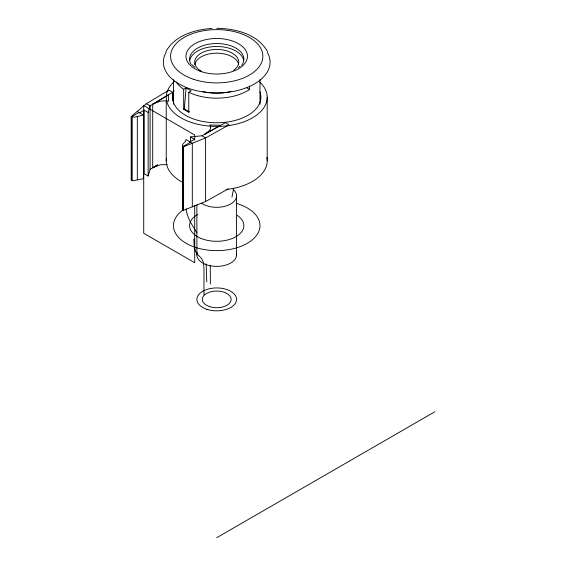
<?xml version="1.0" encoding="UTF-8"?>
<svg xmlns="http://www.w3.org/2000/svg" width="566" height="566" viewBox="0 0 566 566"><rect width="100%" height="100%" fill="white"/><g stroke="black" fill="none" stroke-linecap="round" stroke-linejoin="round"><path stroke-width="0.85" d="M173.486 104.186L173.5 79.672M259.992 104.222L259.992 79.679M183.681 109.28L184.297 108.927L186.129 87.907L191.223 90.85L188.782 92.265L188.782 112.224L183.681 109.28L183.681 89.322A43.271 24.982 0 0 1 176.259 82.042M231.94 197.117L233.716 188.344M148.143 112.429L144.075 110.165L144.075 173.748L148.143 176.012L148.143 112.429L150.082 105.8L172.708 92.244L168.93 90.171L146.311 103.727L131.192 116.49L131.192 180.066L132.989 180.773L143.587 178.644L143.587 115.061L139.377 112.641M148.143 176.012L150.082 169.383L150.082 105.8L146.311 103.727M182.478 208.281L182.443 209.448L183.589 210.319L205.614 201.524L228.275 188.846M165.909 51.598C174.83 35.368 194.761 29.573 212.087 28.427M238.449 67.496L240.048 66.272M249.585 86.046L249.585 89.442L247.321 90.85A43.271 24.982 0 0 1 188.782 92.265M150.082 169.383L157.624 164.862L152.7 167.748L152.7 104.165L168.215 95.046L168.682 101.236L164.975 100.762L160.242 101.201L152.7 104.165M131.722 116.78L138.995 112.429M139.632 112.825L144.075 110.165M183.681 89.322L186.129 87.907M188.782 112.224L189.398 111.87L184.297 108.927M216.721 537.7L434.808 411.786M190.211 141.995L185.973 139.554C186.688 141.833 179.705 144.875 183.589 146.743L205.614 137.941L229.032 124.845L225.417 122.681L201.998 135.776L190.523 136.93L190.523 141.344M152.7 167.748L160.242 164.777L167.402 164.55M143.587 115.061L134.34 117.176L131.192 116.49M216.721 28.3C235.491 28.576 257.7 34.01 267.534 51.598M137.213 111.431L139.675 112.804M246.635 87.709L249.585 89.442M190.523 136.93L194.471 139.264L189.886 141.847L190.544 142.236L183.08 146.431L183.073 210.014M189.928 141.825L192.313 143.24L192.313 206.816M201.998 135.776L205.614 137.941L205.614 201.524M194.994 67.496L191.584 64.404M196.89 232.796C192.419 225.31 186.808 217.776 186.186 208.79M203.371 262.383L201.609 258.471L197.003 253.922L195.369 250.95L194.216 246.196L193.777 238.887M203.534 263.013L203.972 268.376L203.972 294.829M206.173 263.897L206.774 281.946M210.248 265.284L210.396 284.033M267.209 97.267L267.209 160.843M236.56 195.864L236.56 254.912M196.89 204.68L196.89 254.912M194.718 140.276L194.718 134.991L143.722 105.552L143.722 233.27L194.718 262.716L194.718 205.458M183.589 146.743L183.589 210.319M183.122 146.41L183.122 209.993M182.853 146.254L182.853 209.83M172.708 92.244L172.708 100.189M166.241 100.798L166.241 160.843M137.333 116.256L137.333 179.832M132.041 116.907L132.041 180.49M131.765 116.759L131.722 180.363M237.239 215.377A27.14 15.671 0 0 1 234.982 237.232A27.14 15.671 0 0 1 197.081 236.454A27.14 15.671 0 0 1 197.534 214.556M230.907 91.466A35.715 20.624 0 0 1 202.536 91.466M201.156 71.132A22.017 12.707 0 0 1 200.697 53.43A22.017 12.707 0 0 1 231.331 52.638A22.017 12.707 0 0 1 233.624 70.29M194.824 64.559A22.017 12.707 0 0 1 216.721 53.162A22.017 12.707 0 0 1 238.619 64.559M189.723 60.527A27.14 15.671 0 0 1 216.721 46.476A27.14 15.671 0 0 1 243.72 60.527M267.293 52.32A53.36 30.805 0 0 1 216.721 92.951A53.36 30.805 0 0 1 166.156 52.32M190.862 63.958A27.14 15.671 0 0 1 218.087 43.554A27.14 15.671 0 0 1 241.632 65.43M236.093 203.3A43.271 24.982 0 0 1 253.851 238.47A43.271 24.982 0 0 1 191.768 246.047A43.271 24.982 0 0 1 183.356 209.731M233.065 189.377A19.831 11.447 0 0 1 228.706 204.991A19.831 11.447 0 0 1 201.496 203.201M236.454 253.731A19.831 11.447 0 0 1 215.703 266.345A19.831 11.447 0 0 1 197.315 252.563M266.848 157.383A50.48 29.149 0 0 1 226.039 189.49M182.323 182.174A50.48 29.149 0 0 1 166.369 158.763M259.829 82.091A50.48 29.149 0 0 1 249.174 119.589A50.48 29.149 0 0 1 183.363 119.136A50.48 29.149 0 0 1 174.257 81.504M259.886 91.841A44.169 25.505 0 0 1 215.674 122.758A44.169 25.505 0 0 1 174.059 90.666M210.665 127.138L210.304 129.112L209.335 130.675L204.772 134.227L220.57 125.27L209.845 125.001L210.665 127.138M206.809 309.298A19.831 11.447 0 0 0 236.56 299.379A19.831 11.447 0 0 0 206.809 289.467A19.831 11.447 0 0 0 206.809 309.298M209.512 306.595A14.426 8.327 0 0 0 231.147 299.379A14.426 8.327 0 0 0 209.512 292.169A14.426 8.327 0 0 0 209.512 306.595M193.657 79.325A46.136 26.637 0 0 0 262.865 56.26A46.136 26.637 0 0 0 193.664 33.189A46.136 26.637 0 0 0 193.657 79.325M200.01 71.16A30.748 17.751 0 0 0 247.434 57.166A30.748 17.751 0 0 0 202.727 40.448A30.748 17.751 0 0 0 200.01 71.16"/></g></svg>
